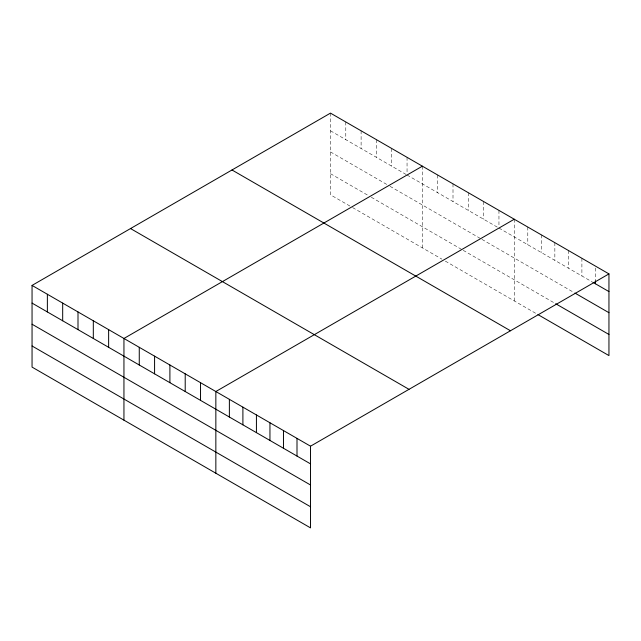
<?xml version="1.0" encoding="UTF-8"?>
<svg xmlns="http://www.w3.org/2000/svg" width="641" height="641" viewBox="0 0 641 641"><rect width="100%" height="100%" fill="white"/><g stroke="black" fill="none" stroke-linecap="round" stroke-linejoin="round"><path stroke-width="0.48" stroke-dasharray="3.21 2.4" d="M330.476 113.12L330.476 194.808L351.749 207.091M330.476 130.804L406.202 174.528M407.051 175.017L497.248 227.098M498.954 228.076L592.044 281.824M330.476 151.925L389.183 185.826M390.032 186.315L481.079 238.885M481.936 239.373L574.288 292.697M330.476 173.687L367.91 195.305M371.315 197.268L462.361 249.838M463.211 250.327L554.85 303.233M352.598 207.58L441.937 259.164M445.343 261.127L537.094 314.098M595.425 268.05L595.425 280.83M581.9 258.275L581.9 275.967M568.375 250.471L568.375 268.154M554.85 242.659L554.85 260.35M541.316 234.854L541.316 252.538M527.791 227.042L527.791 244.726M514.266 219.23L514.266 300.925M498.954 210.392L498.954 227.098M483.635 201.546L483.635 219.238M468.323 192.701L468.323 210.392M453.003 183.863L453.003 201.546M437.683 175.017L437.683 192.709M422.371 166.179L422.371 247.867M407.051 157.333L407.051 173.054M391.739 148.488L391.739 166.179M376.419 139.65L376.419 157.333M361.107 130.804L361.107 148.496M345.787 121.966L345.787 139.65"/><path stroke-width="0.96" d="M32.05 285.413L310.524 446.192L310.524 527.88L32.05 367.101L32.05 285.413L330.476 113.12L608.95 273.899L608.95 355.587L537.935 314.587M422.371 166.179L123.945 338.472L123.945 420.159M514.266 219.23L215.849 391.523L215.849 473.218M310.524 446.192L608.95 273.899M592.885 282.312L608.95 291.583M575.137 293.185L608.95 312.704M555.691 303.722L608.95 334.466M231.994 169.977L510.468 330.756M130.532 228.557L409.006 389.335M32.05 303.097L310.524 463.876M32.05 324.218L310.524 484.997M32.05 345.98L310.524 506.759M595.425 280.83L595.425 283.779M296.999 438.38L296.999 456.063M283.474 430.568L283.474 448.259M269.949 422.764L269.949 440.447M256.424 414.951L256.424 432.643M242.899 407.147L242.899 424.831M229.374 399.335L229.374 417.019M200.529 382.685L200.529 400.369M185.209 373.839L185.209 391.523M169.897 364.993L169.897 382.685M154.577 356.156L154.577 373.839M139.265 347.31L139.265 365.001M108.633 329.626L108.633 347.31M93.314 320.78L93.314 338.472M78.002 311.943L78.002 329.626M62.682 303.097L62.682 320.78M47.37 294.251L47.37 311.943"/></g></svg>
